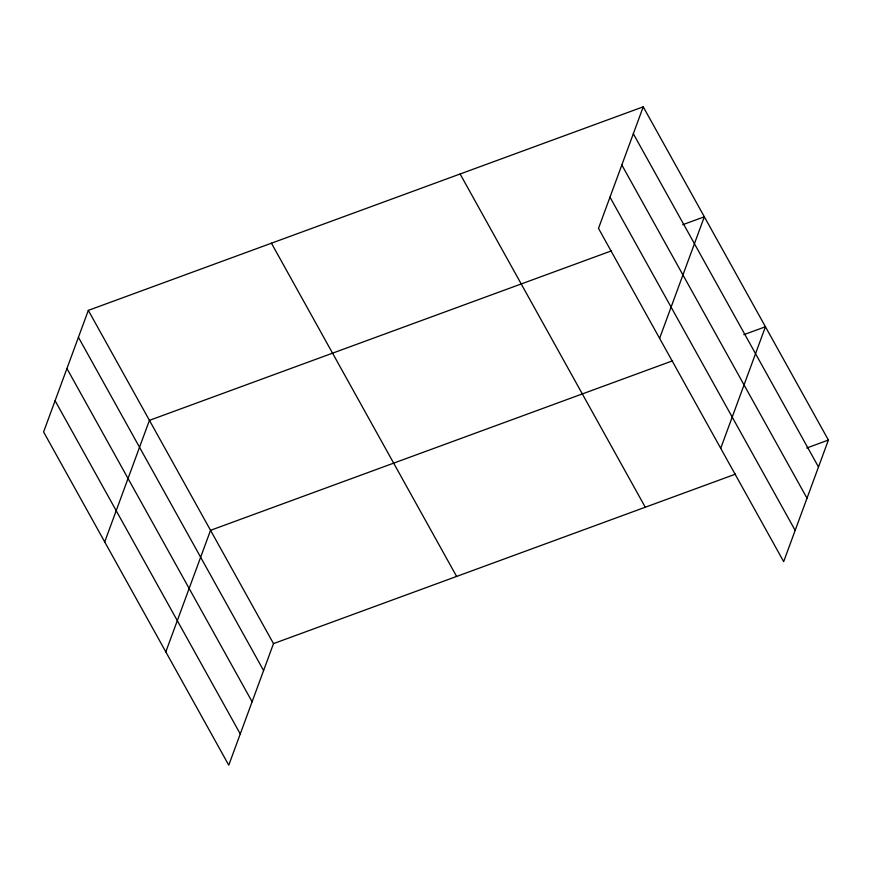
<?xml version="1.0" encoding="UTF-8"?>
<svg xmlns="http://www.w3.org/2000/svg" width="872" height="872" viewBox="0 0 872 872"><rect width="100%" height="100%" fill="white"/><g stroke="black" fill="none" stroke-linecap="round" stroke-linejoin="round"><path stroke-width="1.31" d="M88.323 310.377L43.6 431.945L228.769 765.18L273.503 643.612L88.323 310.377L643.231 106.82L828.4 440.055L783.677 561.623L598.497 228.388L643.231 106.82M104.705 541.915L149.439 420.348L611.501 250.842M165.811 651.885L210.544 530.318L672.606 360.812M659.603 338.358L704.336 216.79L682.711 224.714M720.708 448.328L765.442 326.76L743.827 334.685M273.503 643.612L735.565 474.106M806.785 447.99L828.4 440.055M633.323 133.732L818.492 466.978M621.834 164.971L807.003 498.206M609.986 197.148L795.166 530.394M460.111 173.986L645.28 507.232M271.443 243.201L456.623 576.447M78.426 337.29L263.595 670.535M66.937 368.529L252.106 701.764M55.089 400.706L240.269 733.952"/></g></svg>
